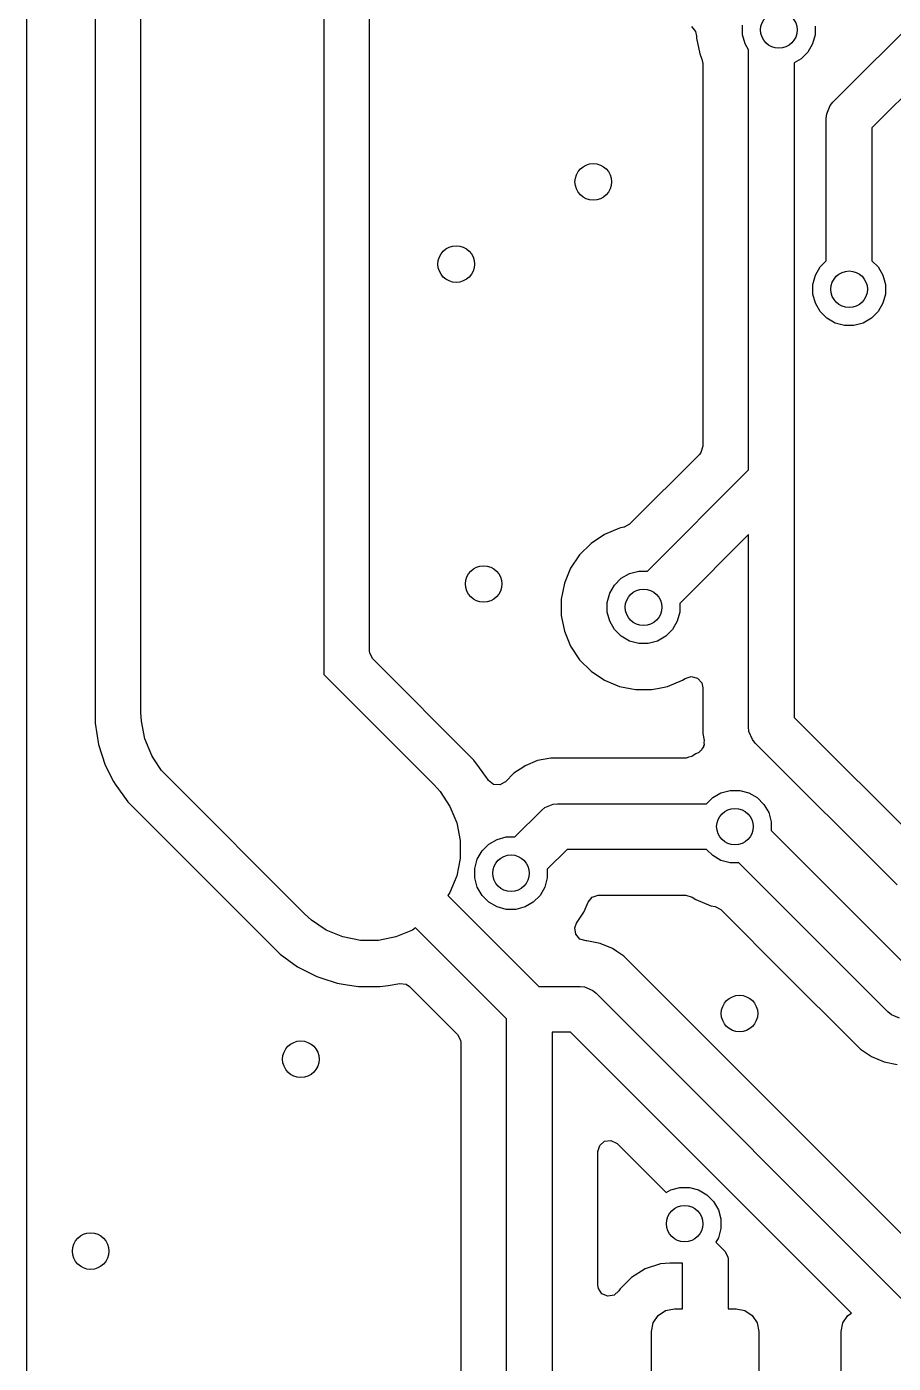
# Model space of a CAD drawing. Extents: x 2.03 to 8.88, y -5.74 to -2.97.
# Drawn here: x 2.028 to 2.401, y -4.643 to -4.067 of the extents above; entities that cross this region are included whole.
import ezdxf

# ---------------------------------------------------------------- set-up
doc = ezdxf.new("R2010")
doc.units = 0
doc.header["$MEASUREMENT"] = 0
doc.layers.add('BLACK', color=7, linetype='CONTINUOUS')

msp = doc.modelspace()

# ---------------------------------------------------------------- linework, layer by layer
at = {"layer": 'BLACK', "linetype": 'CONTINUOUS'}
for p, q in [((2.02758, -5.22411), (2.02758, -3.05134)), ((2.05707, -3.17448), (2.05707, -4.36705)), ((2.07677, -4.3624), (2.07677, -3.47441)), ((2.15551, -3.6775), (2.15551, -4.34609)), ((2.17522, -4.33591), (2.17522, -4.03858)), ((2.37493, -4.09954), (2.43012, -4.04435)), ((2.45132, -4.05099), (2.39173, -4.11057)), ((2.31391, -4.06694), (2.31571, -4.06902)), ((2.31571, -4.06902), (2.31615, -4.07104)), ((2.33599, -4.07048), (2.33599, -4.06637)), ((2.33705, -4.07445), (2.33599, -4.07048)), ((2.36722, -4.07048), (2.36615, -4.07445)), ((2.36722, -4.06673), (2.36722, -4.07048)), ((2.31615, -4.07104), (2.31615, -4.07191)), ((2.31615, -4.07191), (2.31751, -4.07874)), ((2.33854, -4.07703), (2.33705, -4.07445)), ((2.36615, -4.07445), (2.3641, -4.07801)), ((2.31751, -4.07874), (2.31751, -4.07876)), ((2.31751, -4.07876), (2.31846, -4.08106)), ((2.31846, -4.08106), (2.31847, -4.08107)), ((2.31847, -4.08107), (2.31884, -4.08294)), ((2.33854, -4.25797), (2.33854, -4.07703)), ((2.36119, -4.08092), (2.35823, -4.08262)), ((2.3641, -4.07801), (2.36119, -4.08092)), ((2.31884, -4.08294), (2.31884, -4.24779)), ((2.35823, -4.08262), (2.35823, -4.26398)), ((2.37205, -4.1065), (2.37224, -4.10458)), ((2.37224, -4.10458), (2.37371, -4.10103)), ((2.37371, -4.10103), (2.37493, -4.09954)), ((2.37371, -4.10103), (2.37371, -4.10103)), ((2.37205, -4.16788), (2.37205, -4.1065)), ((2.39173, -4.11057), (2.39173, -4.16788)), ((2.3694, -4.17053), (2.37205, -4.16788)), ((2.39173, -4.16788), (2.39438, -4.17053)), ((2.36628, -4.17806), (2.36734, -4.17409)), ((2.36734, -4.17409), (2.3694, -4.17053)), ((2.39438, -4.17053), (2.39644, -4.17409)), ((2.39644, -4.17409), (2.3975, -4.17806)), ((2.36628, -4.18217), (2.36628, -4.17806)), ((2.3975, -4.17806), (2.3975, -4.18217)), ((2.36734, -4.18614), (2.36628, -4.18217)), ((2.3975, -4.18217), (2.39644, -4.18614)), ((2.3694, -4.1897), (2.36734, -4.18614)), ((2.3723, -4.19261), (2.3694, -4.1897)), ((2.39438, -4.1897), (2.39148, -4.19261)), ((2.39644, -4.18614), (2.39438, -4.1897)), ((2.37586, -4.19467), (2.3723, -4.19261)), ((2.37983, -4.19573), (2.37586, -4.19467)), ((2.38395, -4.19573), (2.37983, -4.19573)), ((2.38792, -4.19467), (2.38395, -4.19573)), ((2.39148, -4.19261), (2.38792, -4.19467)), ((2.31884, -4.24779), (2.31806, -4.25043)), ((2.31741, -4.25124), (2.28732, -4.28133)), ((2.31806, -4.25043), (2.31741, -4.25124)), ((2.295, -4.30151), (2.33854, -4.25797)), ((2.35823, -4.26398), (2.35823, -4.36459)), ((2.28297, -4.28304), (2.27651, -4.28571)), ((2.28482, -4.28267), (2.28297, -4.28304)), ((2.28297, -4.28304), (2.28297, -4.28304)), ((2.2849, -4.28265), (2.28482, -4.28267)), ((2.28732, -4.28133), (2.2849, -4.28265)), ((2.27651, -4.28571), (2.27071, -4.28959)), ((2.27651, -4.28571), (2.27651, -4.28571)), ((2.33854, -4.28581), (2.30892, -4.31543)), ((2.33854, -4.36866), (2.33854, -4.28581)), ((2.26577, -4.29453), (2.26189, -4.30033)), ((2.27071, -4.28959), (2.26577, -4.29453)), ((2.26577, -4.29453), (2.26577, -4.29453)), ((2.27071, -4.28959), (2.27071, -4.28959)), ((2.26189, -4.30033), (2.25922, -4.30678)), ((2.26189, -4.30033), (2.26189, -4.30033)), ((2.28081, -4.30754), (2.28372, -4.30463)), ((2.28372, -4.30463), (2.28728, -4.30258)), ((2.28728, -4.30258), (2.29125, -4.30151)), ((2.29125, -4.30151), (2.295, -4.30151)), ((2.25922, -4.30679), (2.25785, -4.31363)), ((2.25922, -4.30678), (2.25922, -4.30679)), ((2.27769, -4.31507), (2.27876, -4.3111)), ((2.27876, -4.3111), (2.28081, -4.30754)), ((2.25785, -4.31363), (2.25785, -4.32062)), ((2.27769, -4.31918), (2.27769, -4.31507)), ((2.30892, -4.31543), (2.30892, -4.31918)), ((2.25785, -4.32062), (2.25922, -4.32747)), ((2.27876, -4.32315), (2.27769, -4.31918)), ((2.28081, -4.32671), (2.27876, -4.32315)), ((2.30786, -4.32315), (2.3058, -4.32671)), ((2.30892, -4.31918), (2.30786, -4.32315)), ((2.25922, -4.32747), (2.25922, -4.32747)), ((2.25922, -4.32747), (2.26189, -4.33392)), ((2.28372, -4.32962), (2.28081, -4.32671)), ((2.28728, -4.33168), (2.28372, -4.32962)), ((2.30289, -4.32962), (2.29933, -4.33168)), ((2.3058, -4.32671), (2.30289, -4.32962)), ((2.26189, -4.33392), (2.26189, -4.33392)), ((2.26189, -4.33392), (2.26577, -4.33973)), ((2.29125, -4.33274), (2.28728, -4.33168)), ((2.29536, -4.33274), (2.29125, -4.33274)), ((2.29933, -4.33168), (2.29536, -4.33274)), ((2.17533, -4.33695), (2.17522, -4.33591)), ((2.17665, -4.33936), (2.17533, -4.33695)), ((2.22026, -4.38297), (2.17665, -4.33936)), ((2.26577, -4.33973), (2.26577, -4.33973)), ((2.26577, -4.33973), (2.27071, -4.34466)), ((2.15551, -4.34609), (2.20304, -4.39362)), ((2.27071, -4.34466), (2.27071, -4.34466)), ((2.27071, -4.34466), (2.27651, -4.34854)), ((2.31124, -4.34778), (2.31387, -4.34696)), ((2.31387, -4.34696), (2.31652, -4.34769)), ((2.27651, -4.34854), (2.27651, -4.34854)), ((2.27651, -4.34854), (2.28125, -4.35051)), ((2.28125, -4.35051), (2.28297, -4.35122)), ((2.28297, -4.35122), (2.28297, -4.35122)), ((2.28297, -4.35122), (2.28297, -4.35122)), ((2.28297, -4.35122), (2.28982, -4.35258)), ((2.28982, -4.35258), (2.28982, -4.35258)), ((2.28982, -4.35258), (2.28982, -4.35258)), ((2.28982, -4.35258), (2.2968, -4.35258)), ((2.2968, -4.35258), (2.29936, -4.35207)), ((2.2968, -4.35258), (2.2968, -4.35258)), ((2.29936, -4.35207), (2.30365, -4.35122)), ((2.30365, -4.35122), (2.3101, -4.34854)), ((2.30365, -4.35122), (2.30365, -4.35122)), ((2.30365, -4.35122), (2.30365, -4.35122)), ((2.3101, -4.34854), (2.31124, -4.34778)), ((2.31652, -4.34769), (2.31836, -4.34973)), ((2.31836, -4.34973), (2.31884, -4.35184)), ((2.31884, -4.35184), (2.31884, -4.37157)), ((2.07696, -4.36626), (2.07677, -4.3624)), ((2.05707, -4.36705), (2.05852, -4.37623)), ((2.07847, -4.37383), (2.07696, -4.36626)), ((2.33873, -4.37058), (2.33854, -4.36866)), ((2.35823, -4.36459), (2.41932, -4.42568)), ((2.08142, -4.38096), (2.07847, -4.37383)), ((2.31884, -4.37157), (2.31942, -4.37448)), ((2.31942, -4.37448), (2.31933, -4.37541)), ((2.31933, -4.37541), (2.31942, -4.37635)), ((2.3402, -4.37413), (2.33873, -4.37058)), ((2.34143, -4.37562), (2.3402, -4.37413)), ((2.3402, -4.37413), (2.3402, -4.37413)), ((2.40252, -4.43672), (2.34143, -4.37562)), ((2.05852, -4.37623), (2.0614, -4.38508)), ((2.08236, -4.38236), (2.08142, -4.38096)), ((2.31405, -4.38141), (2.31286, -4.3817)), ((2.31419, -4.38133), (2.31405, -4.38141)), ((2.31588, -4.3802), (2.31419, -4.38133)), ((2.3168, -4.37982), (2.31588, -4.3802)), ((2.31708, -4.37966), (2.3168, -4.37982)), ((2.31748, -4.37939), (2.31708, -4.37966)), ((2.3177, -4.37912), (2.31748, -4.37939)), ((2.31817, -4.3788), (2.3177, -4.37912)), ((2.3186, -4.37796), (2.31817, -4.3788)), ((2.31917, -4.37722), (2.3186, -4.37796)), ((2.31921, -4.37676), (2.31917, -4.37722)), ((2.31942, -4.37635), (2.31921, -4.37676)), ((2.0614, -4.38508), (2.06501, -4.39218)), ((2.08571, -4.38738), (2.08236, -4.38236)), ((2.22264, -4.38625), (2.22026, -4.38297)), ((2.22572, -4.39049), (2.22264, -4.38625)), ((2.24171, -4.38583), (2.23746, -4.38866)), ((2.2423, -4.38543), (2.24171, -4.38583)), ((2.24171, -4.38583), (2.24171, -4.38583)), ((2.24768, -4.3832), (2.2423, -4.38543)), ((2.2423, -4.38543), (2.2423, -4.38543)), ((2.25339, -4.38207), (2.24768, -4.3832)), ((2.24768, -4.3832), (2.24768, -4.3832)), ((2.3116, -4.38207), (2.25339, -4.38207)), ((2.31169, -4.38207), (2.3116, -4.38207)), ((2.31286, -4.3817), (2.31169, -4.38207)), ((2.06501, -4.39218), (2.06562, -4.39336)), ((2.0883, -4.39024), (2.08571, -4.38738)), ((2.14736, -4.4493), (2.0883, -4.39024)), ((2.22602, -4.39107), (2.22572, -4.39049)), ((2.22646, -4.39178), (2.22602, -4.39107)), ((2.22866, -4.39343), (2.22646, -4.39178)), ((2.23382, -4.39231), (2.2314, -4.39363)), ((2.23746, -4.38866), (2.23382, -4.39231)), ((2.06562, -4.39336), (2.07108, -4.40089)), ((2.20304, -4.39362), (2.20563, -4.39648)), ((2.20563, -4.39648), (2.20992, -4.4029)), ((2.2314, -4.39363), (2.22866, -4.39343)), ((2.32309, -4.39912), (2.32665, -4.39706)), ((2.32665, -4.39706), (2.33062, -4.396)), ((2.33062, -4.396), (2.33473, -4.396)), ((2.33473, -4.396), (2.3387, -4.39706)), ((2.3387, -4.39706), (2.34226, -4.39912)), ((2.07108, -4.40089), (2.13671, -4.46652)), ((2.20992, -4.4029), (2.21287, -4.41003)), ((2.24934, -4.40465), (2.25083, -4.40343)), ((2.25083, -4.40343), (2.25291, -4.40257)), ((2.25291, -4.40257), (2.25438, -4.40196)), ((2.25438, -4.40196), (2.2563, -4.40177)), ((2.2563, -4.40177), (2.32044, -4.40177)), ((2.32044, -4.40177), (2.32309, -4.39912)), ((2.34226, -4.39912), (2.34517, -4.40203)), ((2.34517, -4.40203), (2.34723, -4.40559)), ((2.21287, -4.41003), (2.21438, -4.4176)), ((2.23791, -4.41608), (2.24934, -4.40465)), ((2.34723, -4.40559), (2.34829, -4.40956)), ((2.34829, -4.40956), (2.34829, -4.41331)), ((2.23019, -4.41714), (2.23416, -4.41608)), ((2.23416, -4.41608), (2.23791, -4.41608)), ((2.34829, -4.41331), (2.40963, -4.47465)), ((2.21438, -4.4176), (2.21438, -4.42532)), ((2.22373, -4.42211), (2.22663, -4.4192)), ((2.22663, -4.4192), (2.23019, -4.41714)), ((2.26038, -4.42146), (2.25183, -4.43)), ((2.32044, -4.42146), (2.26038, -4.42146)), ((2.32309, -4.42411), (2.32044, -4.42146)), ((2.21438, -4.42532), (2.21287, -4.43289)), ((2.22061, -4.42964), (2.22167, -4.42567)), ((2.22167, -4.42567), (2.22373, -4.42211)), ((2.32665, -4.42616), (2.32309, -4.42411)), ((2.33062, -4.42723), (2.32665, -4.42616)), ((2.33437, -4.42723), (2.33062, -4.42723)), ((2.39859, -4.49145), (2.33437, -4.42723)), ((2.21287, -4.43289), (2.20992, -4.44002)), ((2.22061, -4.43375), (2.22061, -4.42964)), ((2.25183, -4.43), (2.25183, -4.43375)), ((2.22167, -4.43772), (2.22061, -4.43375)), ((2.22373, -4.44128), (2.22167, -4.43772)), ((2.25077, -4.43772), (2.24871, -4.44128)), ((2.25183, -4.43375), (2.25077, -4.43772)), ((2.20992, -4.44002), (2.20902, -4.44136)), ((2.20902, -4.44136), (2.24817, -4.48051)), ((2.22663, -4.44419), (2.22373, -4.44128)), ((2.23019, -4.44624), (2.22663, -4.44419)), ((2.24581, -4.44419), (2.24225, -4.44624)), ((2.24871, -4.44128), (2.24581, -4.44419)), ((2.26778, -4.44814), (2.26942, -4.44418)), ((2.26942, -4.44418), (2.27115, -4.44203)), ((2.27115, -4.44203), (2.27376, -4.44116)), ((2.27376, -4.44116), (2.27393, -4.44116)), ((2.27393, -4.44116), (2.3116, -4.44116)), ((2.3116, -4.44116), (2.31424, -4.44194)), ((2.31424, -4.44194), (2.31432, -4.44198)), ((2.31432, -4.44198), (2.31588, -4.44303)), ((2.31588, -4.44303), (2.31588, -4.44303)), ((2.31588, -4.44303), (2.31588, -4.44303)), ((2.31588, -4.44303), (2.32234, -4.4457)), ((2.15022, -4.45189), (2.14736, -4.4493)), ((2.23416, -4.44731), (2.23019, -4.44624)), ((2.23828, -4.44731), (2.23416, -4.44731)), ((2.24225, -4.44624), (2.23828, -4.44731)), ((2.26448, -4.45321), (2.26764, -4.44849)), ((2.26764, -4.44849), (2.26778, -4.44814)), ((2.26764, -4.44849), (2.26764, -4.44849)), ((2.26764, -4.44849), (2.26764, -4.44849)), ((2.32234, -4.4457), (2.32419, -4.44607)), ((2.32419, -4.44607), (2.32662, -4.44735)), ((2.32662, -4.44735), (2.32669, -4.44741)), ((2.32669, -4.44741), (2.35482, -4.47554)), ((2.15664, -4.45618), (2.15022, -4.45189)), ((2.16377, -4.45913), (2.15664, -4.45618)), ((2.19376, -4.45618), (2.18663, -4.45913)), ((2.1951, -4.45528), (2.19376, -4.45618)), ((2.23425, -4.49443), (2.1951, -4.45528)), ((2.26371, -4.45523), (2.26448, -4.45321)), ((2.2641, -4.45795), (2.26371, -4.45523)), ((2.17134, -4.46064), (2.16377, -4.45913)), ((2.17906, -4.46064), (2.17134, -4.46064)), ((2.18663, -4.45913), (2.17906, -4.46064)), ((2.2659, -4.46003), (2.2641, -4.45795)), ((2.26854, -4.46081), (2.2659, -4.46003)), ((2.26886, -4.46081), (2.26854, -4.46081)), ((2.27456, -4.46194), (2.26886, -4.46081)), ((2.26886, -4.46081), (2.26886, -4.46081)), ((2.27994, -4.46417), (2.27456, -4.46194)), ((2.27456, -4.46194), (2.27456, -4.46194)), ((2.13671, -4.46652), (2.14423, -4.47198)), ((2.28176, -4.46539), (2.27994, -4.46417)), ((2.27994, -4.46417), (2.27994, -4.46417)), ((2.27994, -4.46417), (2.27994, -4.46417)), ((2.28478, -4.4674), (2.28176, -4.46539)), ((2.28176, -4.46539), (2.28176, -4.46539)), ((2.41575, -4.59837), (2.28478, -4.4674)), ((2.28478, -4.4674), (2.28478, -4.4674)), ((2.14423, -4.47198), (2.15252, -4.4762)), ((2.15252, -4.4762), (2.15252, -4.4762)), ((2.15252, -4.4762), (2.15435, -4.4768)), ((2.15435, -4.4768), (2.16136, -4.47908)), ((2.16136, -4.47908), (2.16562, -4.47975)), ((2.18323, -4.48), (2.1883, -4.47919)), ((2.1883, -4.47919), (2.19103, -4.47954)), ((2.35482, -4.47554), (2.3826, -4.50332)), ((2.16562, -4.47975), (2.17055, -4.48053)), ((2.17055, -4.48053), (2.17055, -4.48053)), ((2.17055, -4.48053), (2.17985, -4.48053)), ((2.17985, -4.48053), (2.18323, -4.48)), ((2.19103, -4.47954), (2.19252, -4.48056)), ((2.19252, -4.48056), (2.21312, -4.50116)), ((2.24817, -4.48051), (2.26594, -4.48051)), ((2.26594, -4.48051), (2.26787, -4.4807)), ((2.26787, -4.4807), (2.27141, -4.48217)), ((2.27141, -4.48217), (2.27141, -4.48217)), ((2.27141, -4.48217), (2.2729, -4.48339)), ((2.2729, -4.48339), (2.40853, -4.61902)), ((2.23425, -5.01201), (2.23425, -4.49443)), ((2.40008, -4.49267), (2.39859, -4.49145)), ((2.40363, -4.49414), (2.40008, -4.49267)), ((2.40008, -4.49267), (2.40008, -4.49267)), ((2.21312, -4.50116), (2.21444, -4.50358)), ((2.26187, -4.5002), (2.25394, -4.5002)), ((2.25394, -4.5002), (2.25394, -5.00793)), ((2.38284, -4.62117), (2.26187, -4.5002)), ((2.21444, -4.50358), (2.21455, -4.50462)), ((2.21455, -4.50462), (2.21455, -5.01492)), ((2.3826, -4.50332), (2.3848, -4.50552)), ((2.3848, -4.50552), (2.38672, -4.50744)), ((2.38672, -4.50744), (2.39156, -4.51067)), ((2.39156, -4.51067), (2.39156, -4.51067)), ((2.39156, -4.51067), (2.39693, -4.5129)), ((2.39693, -4.5129), (2.39693, -4.5129)), ((2.39693, -4.5129), (2.39693, -4.5129)), ((2.39693, -4.5129), (2.39693, -4.5129)), ((2.39693, -4.5129), (2.40264, -4.51404)), ((2.27442, -4.54898), (2.2765, -4.54718)), ((2.2765, -4.54718), (2.27922, -4.54679)), ((2.27922, -4.54679), (2.28172, -4.54793)), ((2.28172, -4.54793), (2.28198, -4.54817)), ((2.28198, -4.54817), (2.30305, -4.56925)), ((2.27364, -4.55162), (2.27442, -4.54898)), ((2.27364, -4.6091), (2.27364, -4.55162)), ((2.30305, -4.56925), (2.305, -4.56813)), ((2.305, -4.56813), (2.30897, -4.56706)), ((2.30897, -4.56706), (2.31308, -4.56706)), ((2.31308, -4.56706), (2.31705, -4.56813)), ((2.31705, -4.56813), (2.32061, -4.57018)), ((2.32061, -4.57018), (2.32352, -4.57309)), ((2.32352, -4.57309), (2.32557, -4.57665)), ((2.32557, -4.57665), (2.32664, -4.58062)), ((2.32664, -4.58062), (2.32664, -4.58473)), ((2.32557, -4.5887), (2.32445, -4.59065)), ((2.32664, -4.58473), (2.32557, -4.5887)), ((2.32445, -4.59065), (2.32829, -4.59449)), ((2.32829, -4.59449), (2.32961, -4.5969)), ((2.30058, -4.60002), (2.29403, -4.60219)), ((2.30463, -4.59961), (2.30058, -4.60002)), ((2.31004, -4.59961), (2.30463, -4.59961)), ((2.30463, -4.59961), (2.30463, -4.59961)), ((2.31004, -4.61929), (2.31004, -4.59961)), ((2.32961, -4.5969), (2.32972, -4.59794)), ((2.32972, -4.59794), (2.32972, -4.61929)), ((2.28816, -4.60581), (2.28327, -4.6107)), ((2.29403, -4.60219), (2.28816, -4.60581)), ((2.29403, -4.60219), (2.29403, -4.60219)), ((2.27387, -4.61056), (2.27364, -4.6091)), ((2.2754, -4.61285), (2.27387, -4.61056)), ((2.28268, -4.61166), (2.28063, -4.6135)), ((2.28327, -4.6107), (2.28268, -4.61166)), ((2.27792, -4.61394), (2.2754, -4.61285)), ((2.28063, -4.6135), (2.27792, -4.61394)), ((2.2975, -4.62537), (2.29963, -4.62217)), ((2.29963, -4.62217), (2.30283, -4.62004)), ((2.30283, -4.62004), (2.30659, -4.61929)), ((2.30659, -4.61929), (2.31004, -4.61929)), ((2.32972, -4.61929), (2.33317, -4.61929)), ((2.33317, -4.61929), (2.33694, -4.62004)), ((2.33694, -4.62004), (2.34013, -4.62217)), ((2.34013, -4.62217), (2.34226, -4.62537)), ((2.37919, -4.62537), (2.38133, -4.62217)), ((2.38133, -4.62217), (2.38284, -4.62117)), ((2.29675, -4.62913), (2.2975, -4.62537)), ((2.29675, -4.66654), (2.29675, -4.62913)), ((2.34226, -4.62537), (2.34301, -4.62913)), ((2.34301, -4.62913), (2.34301, -4.66654)), ((2.37844, -4.62913), (2.37919, -4.62537)), ((2.37844, -4.66654), (2.37844, -4.62913))]:
    msp.add_line(p, q, dxfattribs=at)
at = {"layer": 'BLACK'}
for centre in [(2.3516, -4.06842), (2.27165, -4.13386), (2.2126, -4.16929), (2.38189, -4.18012), (2.22441, -4.30709), (2.29331, -4.31713), (2.33268, -4.41161), (2.23622, -4.43169), (2.33465, -4.49213), (2.14567, -4.51181), (2.31102, -4.58268), (2.05512, -4.59449)]:
    msp.add_circle(centre, 0.00787, dxfattribs=at)
at = {"layer": 'WHITE'}
for centre in [(2.3516, -4.06842), (2.27165, -4.13386), (2.2126, -4.16929), (2.38189, -4.18012), (2.22441, -4.30709), (2.29331, -4.31713), (2.33268, -4.41161), (2.23622, -4.43169), (2.33465, -4.49213), (2.14567, -4.51181), (2.31102, -4.58268), (2.05512, -4.59449)]:
    msp.add_circle(centre, 0.00787, dxfattribs=at)

doc.saveas('drawing.dxf')
